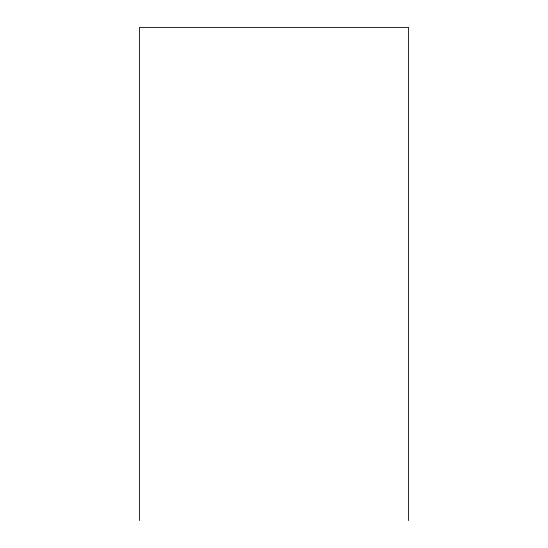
<?xml version="1.0" encoding="UTF-8"?>
<svg xmlns="http://www.w3.org/2000/svg" width="548" height="548" viewBox="0 0 548 548"><rect width="100%" height="100%" fill="white"/><g stroke="black" fill="none" stroke-linecap="round" stroke-linejoin="round"><path stroke-width="0.82" d="M408.513 520.6L408.513 27.4L139.487 27.4L139.487 520.6"/></g></svg>
